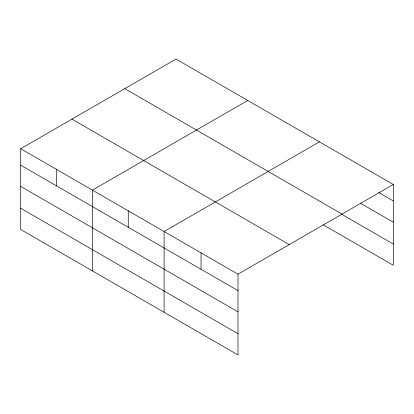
<?xml version="1.0" encoding="UTF-8"?>
<svg xmlns="http://www.w3.org/2000/svg" width="414" height="414" viewBox="0 0 414 414"><rect width="100%" height="100%" fill="white"/><g stroke="black" fill="none" stroke-linecap="round" stroke-linejoin="round"><path stroke-width="0.62" d="M323.339 224.874L393.3 265.265L393.3 184.509L176.017 59.067L20.7 148.735L20.7 229.491L237.983 354.933L237.983 274.182L20.7 148.735M247.722 100.462L92.405 190.135L92.405 270.885M319.422 141.862L164.104 231.529L164.104 312.285M237.983 274.182L393.3 184.509M378.748 192.551L393.3 200.95M360.278 203.108L393.3 222.173M124.764 88.658L342.047 214.105M341.809 214.312L393.3 244.037M71.953 119.144L289.236 244.591M20.7 165.176L237.983 290.623M20.7 186.398L237.983 311.846M20.7 208.263L237.983 333.71M201.044 252.856L201.044 269.297M128.257 210.835L128.257 227.27M56.552 169.435L56.552 185.876"/></g></svg>
